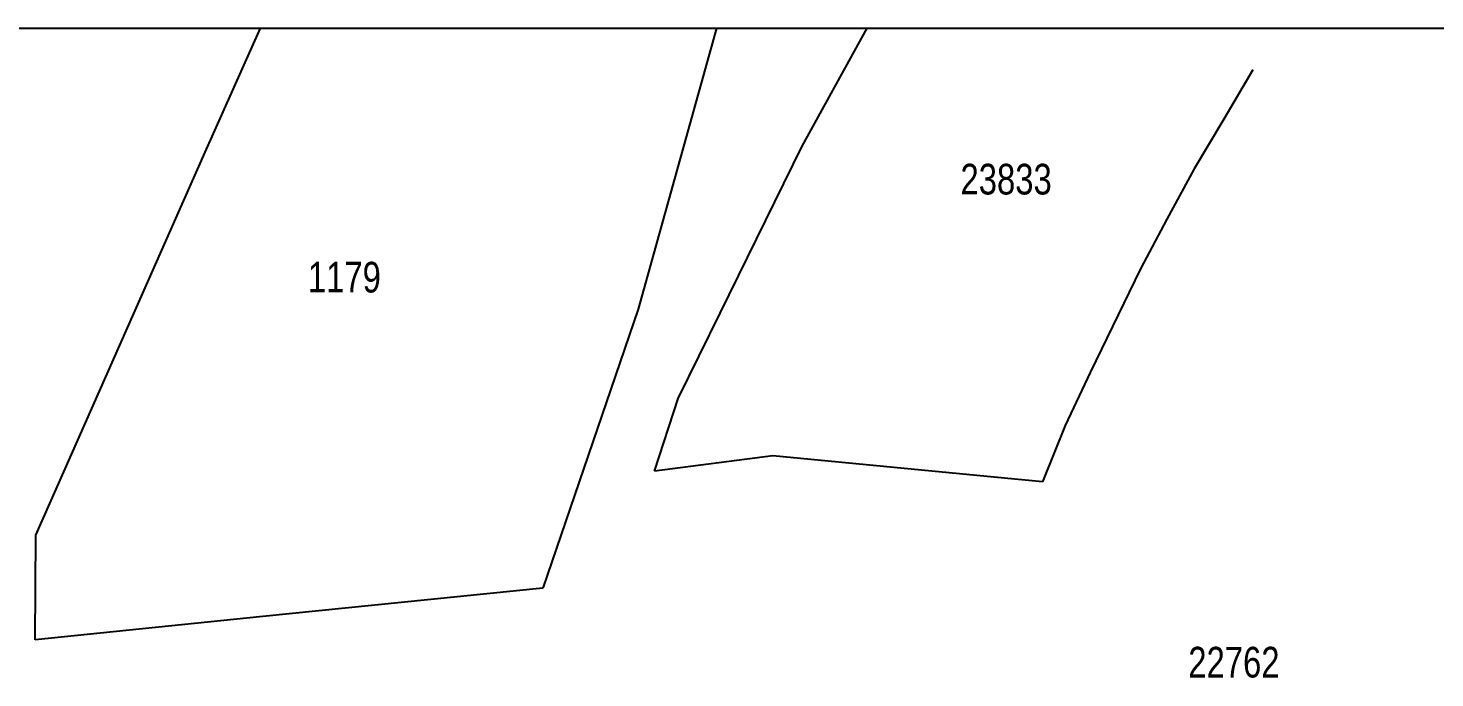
# Model space of a CAD drawing. Header units: metres. Extents: x -750 to 1235, y -4011 to -2636.
# Drawn here: x -538.8 to -424.1, y -2688.6 to -2635.6 of the extents above; entities that cross this region are included whole.
import ezdxf

# ---------------------------------------------------------------- set-up
doc = ezdxf.new("R2010")
doc.units = ezdxf.units.M
doc.header["$MEASUREMENT"] = 0
for name, color, linetype in [('EDIT2', 7, 'CONTINUOUS'), ('LOTS', 8, 'CONTINUOUS'), ('NO_LOT', 7, 'CONTINUOUS')]:
    doc.layers.add(name, color=color, linetype=linetype)
doc.styles.add('MtXpl_MS_Shell_Dlg_2', font='')
doc.styles.get('MtXpl_MS_Shell_Dlg_2').set_extended_font_data('MS Shell Dlg 2')

msp = doc.modelspace()

# ---------------------------------------------------------------- linework, layer by layer
at = {"layer": 'EDIT2', "color": 7}
msp.add_line((-749.54, -2635.63), (1235.49, -2635.63), dxfattribs=at)
at = {"layer": 'LOTS', "color": 7}
for p, q in [((-524.35, -2645.74), (-519.82, -2635.63)), ((-482.68, -2635.63), (-489.06, -2658.54)), ((-475.71, -2645.26), (-470.41, -2635.63)), ((-438.97, -2639.03), (-441.35, -2643.06)), ((-441.35, -2643.06), (-443.77, -2647.09)), ((-538.14, -2676.96), (-524.35, -2645.74)), ((-482.39, -2658.86), (-475.71, -2645.26)), ((-443.77, -2647.09), (-445.99, -2651.21)), ((-445.99, -2651.21), (-448.14, -2655.24)), ((-448.14, -2655.24), (-452.22, -2663.7)), ((-489.06, -2658.54), (-496.83, -2681.28)), ((-485.81, -2665.82), (-482.39, -2658.86)), ((-452.22, -2663.7), (-454.26, -2668.03)), ((-487.74, -2671.76), (-485.81, -2665.82)), ((-454.26, -2668.03), (-456.11, -2672.61)), ((-478.08, -2670.51), (-487.74, -2671.76)), ((-456.11, -2672.61), (-478.08, -2670.51)), ((-538.2, -2685.51), (-538.14, -2676.96)), ((-496.83, -2681.28), (-519.63, -2683.6)), ((-519.63, -2683.6), (-538.2, -2685.51))]:
    msp.add_line(p, q, dxfattribs=at)

# ---------------------------------------------------------------- texts
at = {"layer": 'NO_LOT', "color": 7, "linetype": 'Continuous', "style": 'MtXpl_MS_Shell_Dlg_2', "width": 0.8}
for s, p in [('23833', (-462.8, -2649.19)), ('1179', (-515.97, -2657.18)), ('22762', (-444.24, -2688.57))]:
    msp.add_text(s, height=2.5, dxfattribs=at).set_placement(p)

doc.saveas('drawing.dxf')
